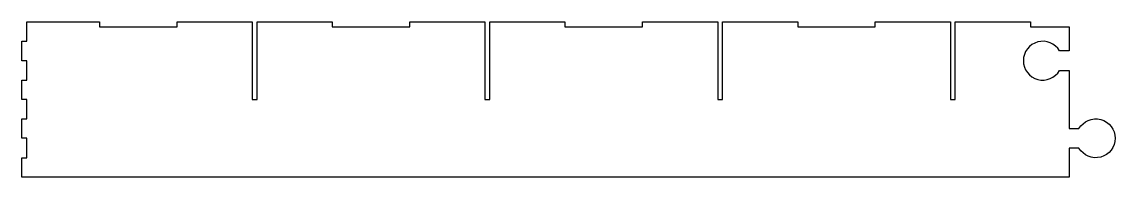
# Model space of a CAD drawing. Header units: inches. Extents: x -27 to 1.2, y 0 to 4.
import ezdxf

# ---------------------------------------------------------------- set-up
doc = ezdxf.new("R2010")
doc.units = ezdxf.units.IN
doc.layers.get('0').update_dxf_attribs({"linetype": 'CONTINUOUS'})

msp = doc.modelspace()

# ---------------------------------------------------------------- linework, layer by layer
msp.add_lwpolyline([(-2.938, 2), (-2.938, 4), (-1, 4), (-1, 3.875), (0, 3.875), (0, 3.25), (-0.25, 3.25, 3.732051), (-0.25, 2.75), (0, 2.75), (0, 1.25), (0.25, 1.25, -3.732051), (0.25, 0.75), (0, 0.75), (0, 0), (-27, 0), (-27, 0.5), (-26.875, 0.5), (-26.875, 1), (-27, 1), (-27, 1.5), (-26.875, 1.5), (-26.875, 2), (-27, 2), (-27, 2.5), (-26.875, 2.5), (-26.875, 3), (-27, 3), (-27, 3.5), (-26.875, 3.5), (-26.875, 4), (-25, 4), (-25, 3.875), (-23, 3.875), (-23, 4), (-21.063, 4), (-21.063, 2), (-20.938, 2), (-20.938, 4), (-19, 4), (-19, 3.875), (-17, 3.875), (-17, 4), (-15.063, 4), (-15.063, 2), (-14.938, 2), (-14.938, 4), (-13, 4), (-13, 3.875), (-11, 3.875), (-11, 4), (-9.063, 4), (-9.063, 2), (-8.938, 2), (-8.938, 4), (-7, 4), (-7, 3.875), (-5, 3.875), (-5, 4), (-3.063, 4), (-3.063, 2)], format="xyb", close=True)

doc.saveas('drawing.dxf')
